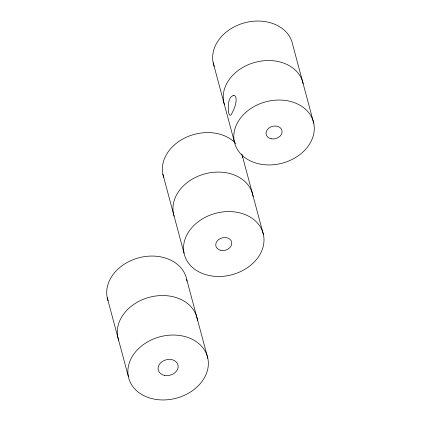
<?xml version="1.0" encoding="UTF-8"?>
<svg xmlns="http://www.w3.org/2000/svg" width="421" height="421" viewBox="0 0 421 421"><rect width="100%" height="100%" fill="white"/><g stroke="black" fill="none" stroke-linecap="round" stroke-linejoin="round"><path stroke-width="0.63" d="M233.308 95.414C228.398 97.419 228.556 103.229 228.282 107.644A10.104 2.673 -85 0 0 230.087 115.317L231.255 114.712L233.971 109.071L235.423 105.082L236.128 101.103A10.109 4.073 -71.8 0 0 233.302 95.414M313.761 123.285A40.784 31.78 -15 0 0 248.564 110.134A40.784 31.78 -15 0 0 259.82 164.053A40.784 31.78 -15 0 0 313.761 123.285L292.6 44.294A40.784 31.78 -15 0 0 244.001 22.987A40.784 31.78 -15 0 0 214.242 66.392M242.317 155.838L263.483 234.823A40.784 31.78 -15 0 1 209.542 275.592A40.784 31.78 -15 0 1 198.286 221.672A40.784 31.78 -15 0 1 263.483 234.823M213.173 62.708L234.334 141.693M162.89 174.252L184.056 253.237M186.666 279.307L207.827 358.292A40.784 31.78 -15 0 1 153.886 399.061A40.784 31.78 -15 0 1 142.63 345.141A40.784 31.78 -15 0 1 207.827 358.292M107.239 297.715L128.4 376.706M118.675 340.289A40.784 31.78 -15 0 1 150.234 297.063A40.784 31.78 -15 0 1 197.565 320.686M224.404 104.671A40.784 31.78 -15 0 1 255.379 62.261A40.784 31.78 -15 0 1 303.178 83.79M174.126 216.21A40.784 31.78 -15 0 1 205.89 173.599A40.784 31.78 -15 0 1 253.132 196.581M108.092 300.794A40.784 31.78 -15 0 1 139.651 257.573A40.784 31.78 -15 0 1 186.982 281.191M241.859 153.986A40.784 31.78 -15 0 1 242.638 157.722M163.743 177.325A40.784 31.78 -15 0 1 185.919 137.42A40.784 31.78 -15 0 1 235.986 143.693M164.558 375.39A10.193 7.946 -15 0 0 178.046 365.196A10.193 7.946 -15 0 0 161.743 361.907A10.193 7.946 -15 0 0 164.558 375.39M271.203 138.804A8.157 6.357 -15 0 0 281.991 130.647A8.157 6.357 -15 0 0 268.951 128.016A8.157 6.357 -15 0 0 271.203 138.804M220.925 250.342A8.157 6.357 -15 0 0 231.713 242.191A8.157 6.357 -15 0 0 218.673 239.56A8.157 6.357 -15 0 0 220.925 250.342"/></g></svg>
